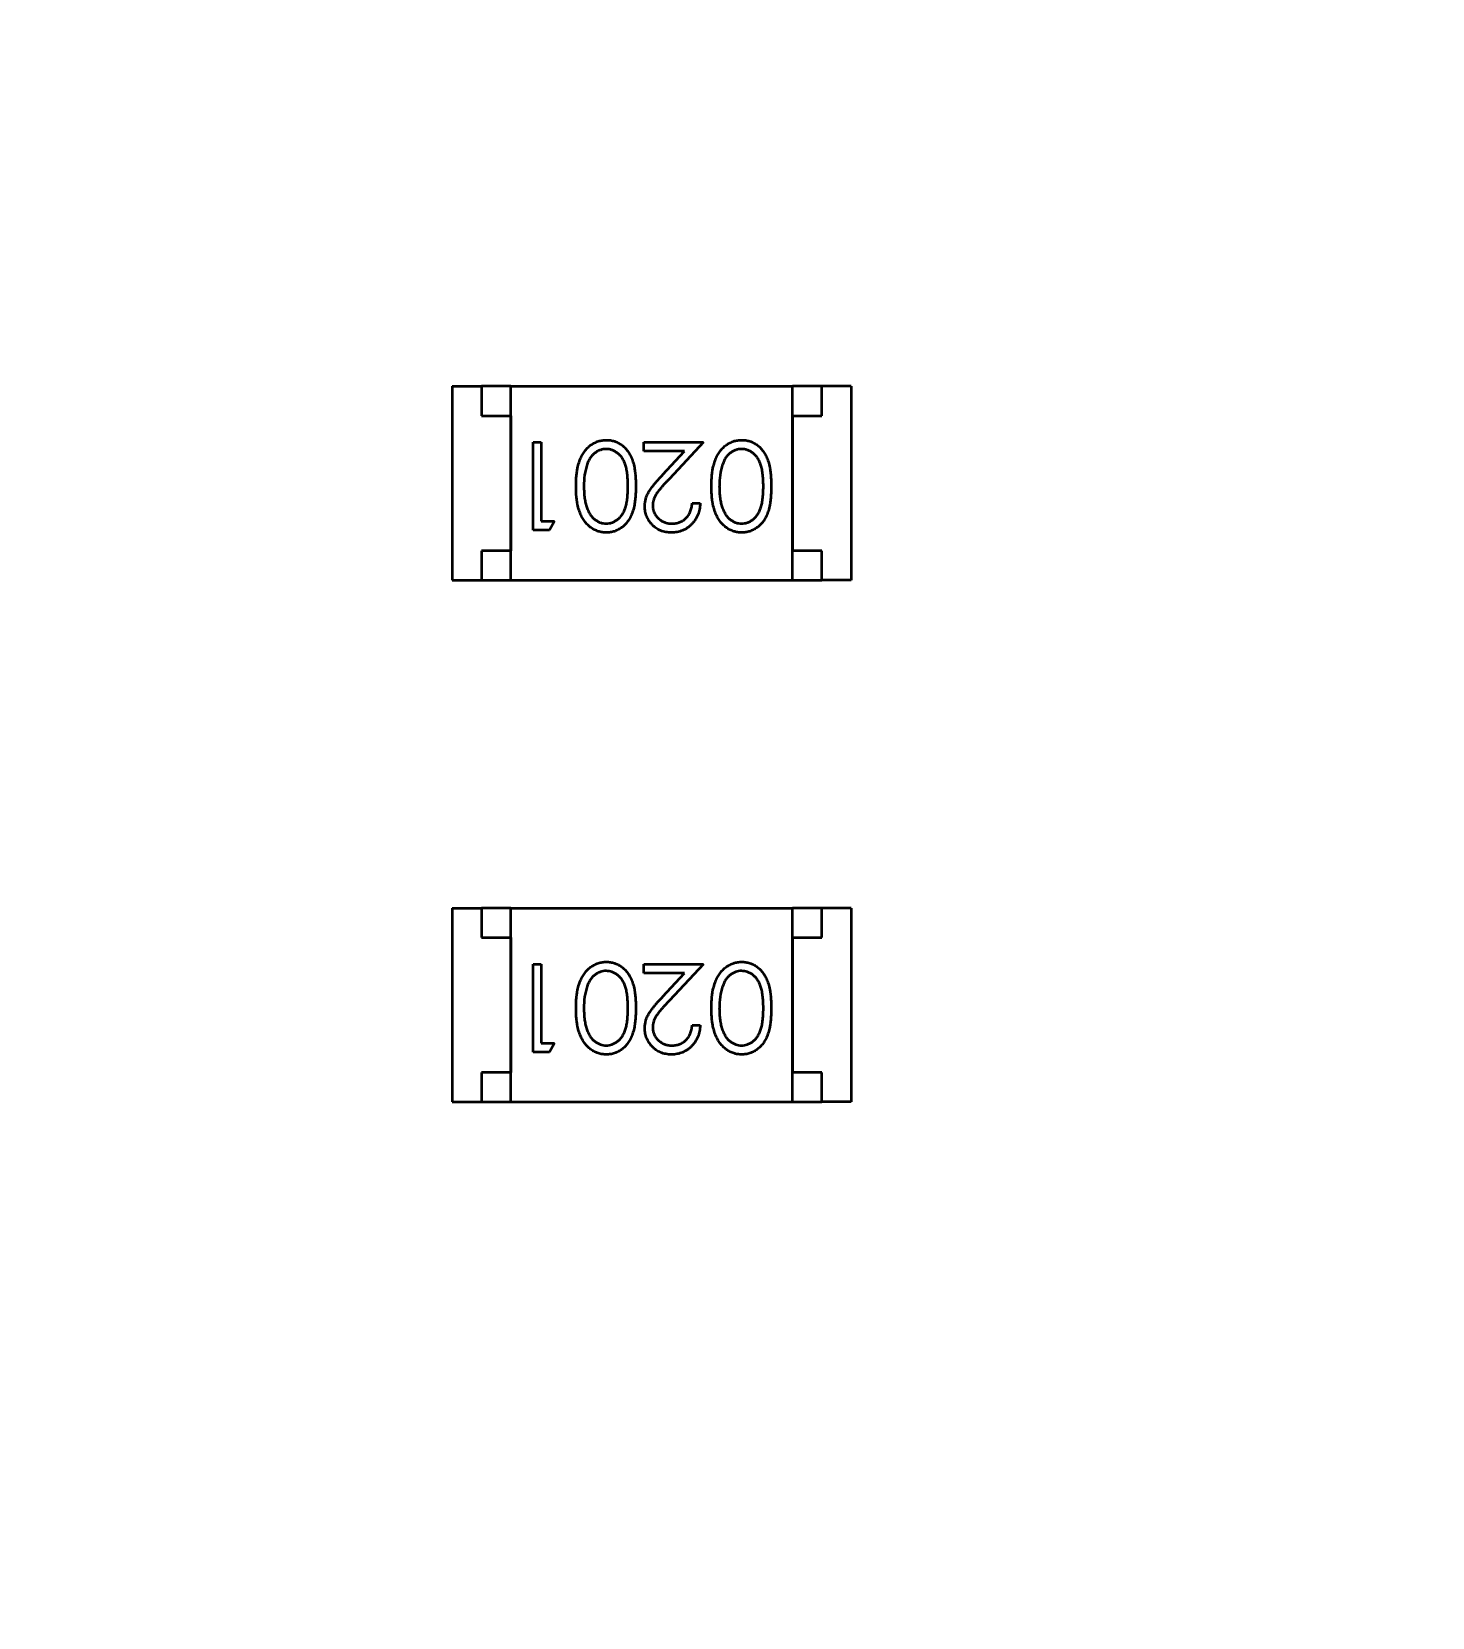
# Model space of a CAD drawing. Header units: millimetres. Extents: x 71 to 428, y 120 to 295.
# Drawn here: x 358.442 to 360.829, y 205.384 to 208.085 of the extents above; entities that cross this region are included whole.
import ezdxf

# ---------------------------------------------------------------- set-up
doc = ezdxf.new("R2010")
doc.units = ezdxf.units.MM
doc.header["$LTSCALE"] = 0.75
doc.layers.add('Visible', color=7, linetype='Continuous', lineweight=50)

msp = doc.modelspace()

# ---------------------------------------------------------------- linework, layer by layer
at = {"layer": 'Visible'}
for p, q in [((359.1589, 207.4809), (359.1589, 207.1509)), ((359.1589, 207.4809), (359.2089, 207.4809)), ((359.2589, 207.4809), (359.2089, 207.4809)), ((359.2089, 207.4809), (359.2089, 207.4309)), ((359.2589, 207.1509), (359.2589, 207.4809)), ((359.2589, 207.4809), (359.7389, 207.4809)), ((359.7889, 207.4809), (359.7389, 207.4809)), ((359.7389, 207.1509), (359.7389, 207.4809)), ((359.7889, 207.4309), (359.7889, 207.4809)), ((359.8389, 207.4809), (359.7889, 207.4809)), ((359.8389, 207.4809), (359.8389, 207.1509)), ((359.2089, 207.4309), (359.2589, 207.4309)), ((359.2589, 207.4309), (359.2589, 207.2009)), ((359.7389, 207.4309), (359.7889, 207.4309)), ((359.7389, 207.4309), (359.7389, 207.2009)), ((359.2971, 207.3856), (359.3105, 207.3856)), ((359.2971, 207.2356), (359.2971, 207.3856)), ((359.3105, 207.3856), (359.3105, 207.251)), ((359.4855, 207.3856), (359.5875, 207.3856)), ((359.4855, 207.3702), (359.4855, 207.3856)), ((359.5875, 207.3856), (359.5293, 207.3235)), ((359.5553, 207.3702), (359.4855, 207.3702)), ((359.5178, 207.3302), (359.5553, 207.3702)), ((359.5682, 207.2818), (359.5817, 207.2818)), ((359.3105, 207.251), (359.3336, 207.251)), ((359.3336, 207.251), (359.3248, 207.2356)), ((359.3248, 207.2356), (359.2971, 207.2356)), ((359.2089, 207.2009), (359.2089, 207.1509)), ((359.2589, 207.2009), (359.2089, 207.2009)), ((359.7889, 207.2009), (359.7389, 207.2009)), ((359.7889, 207.1509), (359.7889, 207.2009)), ((359.1589, 207.1509), (359.2089, 207.1509)), ((359.2089, 207.1509), (359.2589, 207.1509)), ((359.2589, 207.1509), (359.7389, 207.1509)), ((359.7389, 207.1509), (359.7889, 207.1509)), ((359.8389, 207.1509), (359.7889, 207.1509)), ((359.1589, 206.5919), (359.1589, 206.2619)), ((359.1589, 206.5919), (359.2089, 206.5919)), ((359.2589, 206.5919), (359.2089, 206.5919)), ((359.2089, 206.5919), (359.2089, 206.5419)), ((359.2589, 206.2619), (359.2589, 206.5919)), ((359.2589, 206.5919), (359.7389, 206.5919)), ((359.7889, 206.5919), (359.7389, 206.5919)), ((359.7389, 206.2619), (359.7389, 206.5919)), ((359.7889, 206.5419), (359.7889, 206.5919)), ((359.8389, 206.5919), (359.7889, 206.5919)), ((359.8389, 206.5919), (359.8389, 206.2619)), ((359.2089, 206.5419), (359.2589, 206.5419)), ((359.2589, 206.5419), (359.2589, 206.3119)), ((359.7389, 206.5419), (359.7889, 206.5419)), ((359.7389, 206.5419), (359.7389, 206.3119)), ((359.2971, 206.4966), (359.3105, 206.4966)), ((359.2971, 206.3466), (359.2971, 206.4966)), ((359.3105, 206.4966), (359.3105, 206.362)), ((359.4855, 206.4966), (359.5875, 206.4966)), ((359.4855, 206.4812), (359.4855, 206.4966)), ((359.5875, 206.4966), (359.5293, 206.4345)), ((359.5553, 206.4812), (359.4855, 206.4812)), ((359.5178, 206.4412), (359.5553, 206.4812)), ((359.5682, 206.3928), (359.5817, 206.3928)), ((359.3105, 206.362), (359.3336, 206.362)), ((359.3336, 206.362), (359.3248, 206.3466)), ((359.3248, 206.3466), (359.2971, 206.3466)), ((359.2089, 206.3119), (359.2089, 206.2619)), ((359.2589, 206.3119), (359.2089, 206.3119)), ((359.7889, 206.3119), (359.7389, 206.3119)), ((359.7889, 206.2619), (359.7889, 206.3119)), ((359.1589, 206.2619), (359.2089, 206.2619)), ((359.2089, 206.2619), (359.2589, 206.2619)), ((359.2589, 206.2619), (359.7389, 206.2619)), ((359.7389, 206.2619), (359.7889, 206.2619)), ((359.8389, 206.2619), (359.7889, 206.2619))]:
    msp.add_line(p, q, dxfattribs=at)
at = {"layer": 'Visible', "extrusion": (0, 0, -1)}
msp.add_circle((-354.8964, 204.496), 47.93, dxfattribs=at)
at = {"layer": 'Visible'}
for centre in [(359.4949, 207.3133), (359.7257, 207.3133), (359.4949, 206.4243), (359.7257, 206.4243)]:
    msp.add_arc(centre, 0.1113, 161.6443, 181.3671, dxfattribs=at)
for points, knots in [([(359.3702, 207.3107), (359.3702, 207.313), (359.3702, 207.3174), (359.3705, 207.324), (359.3711, 207.3301), (359.3718, 207.3359), (359.3727, 207.3414), (359.3739, 207.3465), (359.3752, 207.3512), (359.3768, 207.3556), (359.3786, 207.3597), (359.3806, 207.3635), (359.3826, 207.3671), (359.3849, 207.3704), (359.3873, 207.3734), (359.3899, 207.3762), (359.3926, 207.3787), (359.3955, 207.381), (359.3985, 207.3829), (359.4016, 207.3847), (359.4048, 207.3861), (359.4081, 207.3874), (359.4114, 207.3883), (359.4148, 207.3889), (359.4184, 207.3894), (359.4207, 207.3894), (359.4219, 207.3894)], [0, 0, 0, 0, 0.065063, 0.126773, 0.185516, 0.240765, 0.29298, 0.34225, 0.388919, 0.432776, 0.474628, 0.514775, 0.553606, 0.591426, 0.628028, 0.663804, 0.698984, 0.733591, 0.767628, 0.801208, 0.834264, 0.866981, 0.89972, 0.932702, 0.966176, 1, 1, 1, 1]), ([(359.4219, 207.3894), (359.4231, 207.3894), (359.4254, 207.3894), (359.4289, 207.389), (359.4323, 207.3883), (359.4355, 207.3874), (359.4387, 207.3863), (359.4418, 207.3848), (359.4448, 207.3831), (359.4478, 207.3812), (359.4505, 207.379), (359.4532, 207.3766), (359.4557, 207.3739), (359.458, 207.3709), (359.4602, 207.3677), (359.4622, 207.3642), (359.464, 207.3605), (359.4657, 207.3565), (359.4672, 207.3521), (359.4686, 207.3474), (359.4696, 207.3423), (359.4705, 207.3367), (359.4712, 207.3308), (359.4717, 207.3244), (359.472, 207.3177), (359.4721, 207.313), (359.4721, 207.3107)], [0, 0, 0, 0, 0.033787, 0.066622, 0.099285, 0.131361, 0.163585, 0.196104, 0.228902, 0.262158, 0.295991, 0.330218, 0.36506, 0.400951, 0.43762, 0.475708, 0.515381, 0.556414, 0.599765, 0.646424, 0.696431, 0.749782, 0.806573, 0.867436, 0.931887, 1, 1, 1, 1]), ([(359.6009, 207.3107), (359.601, 207.313), (359.601, 207.3174), (359.6013, 207.324), (359.6018, 207.3301), (359.6025, 207.3359), (359.6035, 207.3414), (359.6047, 207.3465), (359.606, 207.3512), (359.6076, 207.3556), (359.6094, 207.3597), (359.6113, 207.3635), (359.6134, 207.3671), (359.6156, 207.3704), (359.618, 207.3734), (359.6207, 207.3762), (359.6234, 207.3787), (359.6263, 207.381), (359.6293, 207.3829), (359.6324, 207.3847), (359.6356, 207.3861), (359.6388, 207.3874), (359.6422, 207.3883), (359.6456, 207.3889), (359.6491, 207.3894), (359.6515, 207.3894), (359.6527, 207.3894)], [0, 0, 0, 0, 0.065063, 0.126773, 0.185516, 0.240765, 0.29298, 0.34225, 0.388919, 0.432776, 0.474628, 0.514775, 0.553606, 0.591426, 0.628028, 0.663804, 0.698984, 0.733591, 0.767628, 0.801208, 0.834264, 0.866981, 0.89972, 0.932702, 0.966176, 1, 1, 1, 1]), ([(359.6527, 207.3894), (359.6539, 207.3894), (359.6562, 207.3894), (359.6597, 207.389), (359.663, 207.3883), (359.6663, 207.3874), (359.6695, 207.3863), (359.6726, 207.3848), (359.6756, 207.3831), (359.6785, 207.3812), (359.6813, 207.379), (359.684, 207.3766), (359.6864, 207.3739), (359.6887, 207.3709), (359.6909, 207.3677), (359.6929, 207.3642), (359.6948, 207.3605), (359.6965, 207.3565), (359.698, 207.3521), (359.6993, 207.3474), (359.7004, 207.3423), (359.7013, 207.3367), (359.702, 207.3308), (359.7025, 207.3244), (359.7028, 207.3177), (359.7028, 207.313), (359.7028, 207.3107)], [0, 0, 0, 0, 0.033787, 0.066622, 0.099285, 0.131361, 0.163585, 0.196104, 0.228902, 0.262158, 0.295991, 0.330218, 0.36506, 0.400951, 0.43762, 0.475708, 0.515381, 0.556414, 0.599765, 0.646424, 0.696431, 0.749782, 0.806573, 0.867436, 0.931887, 1, 1, 1, 1]), ([(359.4215, 207.3741), (359.4198, 207.374), (359.4165, 207.3739), (359.4116, 207.3725), (359.4069, 207.3705), (359.4033, 207.3682), (359.4004, 207.3659), (359.3984, 207.364), (359.3966, 207.3619), (359.3948, 207.3596), (359.3932, 207.3571), (359.3918, 207.3543), (359.3904, 207.3514), (359.3897, 207.3494), (359.3893, 207.3483)], [0, 0, 0, 0, 0.112813, 0.225394, 0.339595, 0.459675, 0.521735, 0.583926, 0.648174, 0.713881, 0.781004, 0.851451, 0.924051, 1, 1, 1, 1]), ([(359.4586, 207.3106), (359.4586, 207.3126), (359.4586, 207.3165), (359.4583, 207.3221), (359.458, 207.3274), (359.4575, 207.3323), (359.4569, 207.3368), (359.4561, 207.341), (359.4552, 207.3447), (359.4541, 207.3481), (359.4528, 207.3513), (359.4515, 207.3541), (359.45, 207.3569), (359.4484, 207.3594), (359.4466, 207.3617), (359.4447, 207.3638), (359.4427, 207.3658), (359.4398, 207.3681), (359.436, 207.3704), (359.4313, 207.3725), (359.4264, 207.3738), (359.4231, 207.374), (359.4215, 207.3741)], [0, 0, 0, 0, 0.072951, 0.141584, 0.205926, 0.265301, 0.320597, 0.371817, 0.41879, 0.461699, 0.502134, 0.540804, 0.578181, 0.614297, 0.649678, 0.684299, 0.718359, 0.752081, 0.817652, 0.879722, 0.939966, 1, 1, 1, 1]), ([(359.6522, 207.3741), (359.6506, 207.374), (359.6473, 207.3739), (359.6424, 207.3725), (359.6377, 207.3705), (359.634, 207.3682), (359.6312, 207.3659), (359.6292, 207.364), (359.6274, 207.3619), (359.6256, 207.3596), (359.624, 207.3571), (359.6225, 207.3543), (359.6212, 207.3514), (359.6205, 207.3494), (359.6201, 207.3483)], [0, 0, 0, 0, 0.112813, 0.225394, 0.339595, 0.459675, 0.521735, 0.583926, 0.648174, 0.713881, 0.781004, 0.851451, 0.924051, 1, 1, 1, 1]), ([(359.6894, 207.3106), (359.6894, 207.3126), (359.6894, 207.3165), (359.6891, 207.3221), (359.6888, 207.3274), (359.6883, 207.3323), (359.6876, 207.3368), (359.6869, 207.341), (359.6859, 207.3447), (359.6848, 207.3481), (359.6836, 207.3513), (359.6822, 207.3541), (359.6808, 207.3569), (359.6792, 207.3594), (359.6774, 207.3617), (359.6755, 207.3638), (359.6734, 207.3658), (359.6706, 207.3681), (359.6668, 207.3704), (359.6621, 207.3725), (359.6572, 207.3738), (359.6539, 207.374), (359.6522, 207.3741)], [0, 0, 0, 0, 0.072951, 0.141584, 0.205926, 0.265301, 0.320597, 0.371817, 0.41879, 0.461699, 0.502134, 0.540804, 0.578181, 0.614297, 0.649678, 0.684299, 0.718359, 0.752081, 0.817652, 0.879722, 0.939966, 1, 1, 1, 1]), ([(359.4875, 207.2763), (359.4875, 207.2784), (359.4877, 207.2826), (359.4889, 207.2887), (359.4908, 207.2946), (359.4931, 207.2993), (359.4955, 207.3031), (359.4976, 207.3063), (359.5, 207.3097), (359.5029, 207.3133), (359.5061, 207.3172), (359.5097, 207.3213), (359.5136, 207.3256), (359.5164, 207.3286), (359.5178, 207.3302)], [0, 0, 0, 0, 0.098702, 0.195672, 0.292422, 0.391343, 0.444462, 0.504229, 0.570352, 0.642546, 0.722288, 0.807921, 0.90047, 1, 1, 1, 1]), ([(359.5293, 207.3235), (359.5279, 207.322), (359.5252, 207.3192), (359.5213, 207.3151), (359.5178, 207.3112), (359.5148, 207.3077), (359.5121, 207.3044), (359.5098, 207.3015), (359.5079, 207.2988), (359.5058, 207.2957), (359.5039, 207.2918), (359.5021, 207.2872), (359.5011, 207.2824), (359.501, 207.2792), (359.5009, 207.2775)], [0, 0, 0, 0, 0.110803, 0.212829, 0.306101, 0.390647, 0.466924, 0.534481, 0.593587, 0.644557, 0.7362, 0.825024, 0.911986, 1, 1, 1, 1]), ([(359.4219, 207.2318), (359.4207, 207.2318), (359.4184, 207.2318), (359.4149, 207.2322), (359.4114, 207.2329), (359.4081, 207.2338), (359.4048, 207.235), (359.4017, 207.2364), (359.3986, 207.2381), (359.3956, 207.2401), (359.3927, 207.2424), (359.39, 207.2449), (359.3874, 207.2477), (359.385, 207.2507), (359.3828, 207.254), (359.3807, 207.2575), (359.3788, 207.2614), (359.3769, 207.2655), (359.3753, 207.2699), (359.3739, 207.2746), (359.3728, 207.2798), (359.3718, 207.2852), (359.3711, 207.2911), (359.3705, 207.2973), (359.3702, 207.3039), (359.3702, 207.3084), (359.3702, 207.3107)], [0, 0, 0, 0, 0.033788, 0.067194, 0.099862, 0.132567, 0.165151, 0.197913, 0.231319, 0.265083, 0.299255, 0.334399, 0.369943, 0.406284, 0.444064, 0.482998, 0.523354, 0.565537, 0.609613, 0.656391, 0.705885, 0.758325, 0.813832, 0.872795, 0.934722, 1, 1, 1, 1]), ([(359.3836, 207.3106), (359.3836, 207.3088), (359.3837, 207.3053), (359.3839, 207.3001), (359.3843, 207.2952), (359.3848, 207.2905), (359.3856, 207.2861), (359.3864, 207.2819), (359.3875, 207.2781), (359.3886, 207.2744), (359.3899, 207.271), (359.3914, 207.2678), (359.3929, 207.2648), (359.3946, 207.2621), (359.3964, 207.2596), (359.3984, 207.2574), (359.4004, 207.2554), (359.4033, 207.2531), (359.407, 207.2508), (359.4117, 207.2486), (359.4166, 207.2474), (359.4198, 207.2472), (359.4215, 207.2471)], [0, 0, 0, 0, 0.065681, 0.128486, 0.188175, 0.245106, 0.299448, 0.350823, 0.399942, 0.446672, 0.491255, 0.533376, 0.573853, 0.612526, 0.649597, 0.685532, 0.720106, 0.753838, 0.818925, 0.880493, 0.940311, 1, 1, 1, 1]), ([(359.4215, 207.2471), (359.4231, 207.2472), (359.4265, 207.2474), (359.4314, 207.2486), (359.4361, 207.2508), (359.4398, 207.2531), (359.4427, 207.2554), (359.4447, 207.2573), (359.4466, 207.2594), (359.4483, 207.2618), (359.45, 207.2643), (359.4515, 207.267), (359.4528, 207.2699), (359.454, 207.273), (359.4551, 207.2764), (359.456, 207.2802), (359.4569, 207.2843), (359.4575, 207.2888), (359.458, 207.2937), (359.4583, 207.299), (359.4586, 207.3047), (359.4586, 207.3086), (359.4586, 207.3106)], [0, 0, 0, 0, 0.060387, 0.120883, 0.182755, 0.247811, 0.281299, 0.315088, 0.349702, 0.384857, 0.420966, 0.458511, 0.497175, 0.537602, 0.580503, 0.627468, 0.678388, 0.733983, 0.793747, 0.857714, 0.926698, 1, 1, 1, 1]), ([(359.4721, 207.3107), (359.4721, 207.3083), (359.472, 207.3036), (359.4717, 207.2968), (359.4712, 207.2904), (359.4705, 207.2844), (359.4697, 207.2789), (359.4686, 207.2738), (359.4673, 207.2691), (359.4658, 207.2648), (359.4641, 207.2608), (359.4623, 207.2571), (359.4603, 207.2537), (359.4581, 207.2504), (359.4558, 207.2475), (359.4534, 207.2448), (359.4507, 207.2423), (359.4479, 207.2401), (359.4449, 207.2382), (359.4419, 207.2364), (359.4388, 207.235), (359.4356, 207.2338), (359.4323, 207.2329), (359.4289, 207.2322), (359.4254, 207.2318), (359.4231, 207.2318), (359.4219, 207.2318)], [0, 0, 0, 0, 0.068595, 0.133246, 0.194313, 0.251279, 0.304513, 0.354235, 0.400481, 0.443411, 0.484015, 0.523252, 0.561042, 0.5979, 0.633518, 0.668314, 0.702496, 0.736685, 0.770293, 0.803437, 0.835913, 0.86846, 0.900847, 0.933467, 0.966258, 1, 1, 1, 1]), ([(359.6527, 207.2318), (359.6515, 207.2318), (359.6491, 207.2318), (359.6456, 207.2322), (359.6422, 207.2329), (359.6389, 207.2338), (359.6356, 207.235), (359.6324, 207.2364), (359.6293, 207.2381), (359.6264, 207.2401), (359.6235, 207.2424), (359.6208, 207.2449), (359.6182, 207.2477), (359.6158, 207.2507), (359.6136, 207.254), (359.6114, 207.2575), (359.6095, 207.2614), (359.6077, 207.2655), (359.6061, 207.2699), (359.6047, 207.2746), (359.6035, 207.2798), (359.6026, 207.2852), (359.6018, 207.2911), (359.6013, 207.2973), (359.601, 207.3039), (359.601, 207.3084), (359.6009, 207.3107)], [0, 0, 0, 0, 0.033788, 0.067194, 0.099862, 0.132567, 0.165151, 0.197913, 0.231319, 0.265083, 0.299255, 0.334399, 0.369943, 0.406284, 0.444064, 0.482998, 0.523354, 0.565537, 0.609613, 0.656391, 0.705885, 0.758325, 0.813832, 0.872795, 0.934722, 1, 1, 1, 1]), ([(359.6144, 207.3106), (359.6144, 207.3088), (359.6145, 207.3053), (359.6146, 207.3001), (359.6151, 207.2952), (359.6156, 207.2905), (359.6163, 207.2861), (359.6171, 207.2819), (359.6182, 207.2781), (359.6194, 207.2744), (359.6207, 207.271), (359.6221, 207.2678), (359.6237, 207.2648), (359.6254, 207.2621), (359.6272, 207.2596), (359.6291, 207.2574), (359.6312, 207.2554), (359.6341, 207.2531), (359.6378, 207.2508), (359.6425, 207.2486), (359.6473, 207.2474), (359.6506, 207.2472), (359.6522, 207.2471)], [0, 0, 0, 0, 0.065681, 0.128486, 0.188175, 0.245106, 0.299448, 0.350823, 0.399942, 0.446672, 0.491255, 0.533376, 0.573853, 0.612526, 0.649597, 0.685532, 0.720106, 0.753838, 0.818925, 0.880493, 0.940311, 1, 1, 1, 1]), ([(359.6522, 207.2471), (359.6539, 207.2472), (359.6572, 207.2474), (359.6621, 207.2486), (359.6668, 207.2508), (359.6706, 207.2531), (359.6734, 207.2554), (359.6755, 207.2573), (359.6773, 207.2594), (359.6791, 207.2618), (359.6807, 207.2643), (359.6822, 207.267), (359.6836, 207.2699), (359.6848, 207.273), (359.6859, 207.2764), (359.6868, 207.2802), (359.6877, 207.2843), (359.6882, 207.2888), (359.6888, 207.2937), (359.6891, 207.299), (359.6894, 207.3047), (359.6894, 207.3086), (359.6894, 207.3106)], [0, 0, 0, 0, 0.060387, 0.120883, 0.182755, 0.247811, 0.281299, 0.315088, 0.349702, 0.384857, 0.420966, 0.458511, 0.497175, 0.537602, 0.580503, 0.627468, 0.678388, 0.733983, 0.793747, 0.857714, 0.926698, 1, 1, 1, 1]), ([(359.7028, 207.3107), (359.7028, 207.3083), (359.7028, 207.3036), (359.7025, 207.2968), (359.702, 207.2904), (359.7013, 207.2844), (359.7005, 207.2789), (359.6993, 207.2738), (359.6981, 207.2691), (359.6966, 207.2648), (359.6949, 207.2608), (359.6931, 207.2571), (359.6911, 207.2537), (359.6889, 207.2504), (359.6866, 207.2475), (359.6841, 207.2448), (359.6814, 207.2423), (359.6786, 207.2401), (359.6757, 207.2382), (359.6727, 207.2364), (359.6695, 207.235), (359.6663, 207.2338), (359.663, 207.2329), (359.6597, 207.2322), (359.6562, 207.2318), (359.6539, 207.2318), (359.6527, 207.2318)], [0, 0, 0, 0, 0.068595, 0.133246, 0.194313, 0.251279, 0.304513, 0.354235, 0.400481, 0.443411, 0.484015, 0.523252, 0.561042, 0.5979, 0.633518, 0.668314, 0.702496, 0.736685, 0.770293, 0.803437, 0.835913, 0.86846, 0.900847, 0.933467, 0.966258, 1, 1, 1, 1]), ([(359.5328, 207.2318), (359.5311, 207.2318), (359.5279, 207.2319), (359.5232, 207.2325), (359.5187, 207.2335), (359.5144, 207.235), (359.5104, 207.2369), (359.5067, 207.2392), (359.5032, 207.2419), (359.5, 207.245), (359.497, 207.2483), (359.4945, 207.2519), (359.4923, 207.2556), (359.4905, 207.2595), (359.4892, 207.2635), (359.4882, 207.2676), (359.4876, 207.2719), (359.4875, 207.2749), (359.4875, 207.2763)], [0, 0, 0, 0, 0.069475, 0.136517, 0.200789, 0.26383, 0.325735, 0.387291, 0.449509, 0.512968, 0.576275, 0.63758, 0.697903, 0.757172, 0.816599, 0.876653, 0.93729, 1, 1, 1, 1]), ([(359.5009, 207.2775), (359.501, 207.2765), (359.501, 207.2745), (359.5015, 207.2715), (359.5022, 207.2687), (359.5032, 207.2659), (359.5046, 207.2633), (359.5062, 207.2608), (359.5081, 207.2584), (359.5103, 207.2561), (359.5127, 207.254), (359.5153, 207.2521), (359.518, 207.2506), (359.5208, 207.2493), (359.5238, 207.2483), (359.5269, 207.2477), (359.5301, 207.2472), (359.5323, 207.2472), (359.5335, 207.2471)], [0, 0, 0, 0, 0.061965, 0.122122, 0.180988, 0.239933, 0.299906, 0.359989, 0.421776, 0.486576, 0.551535, 0.615018, 0.677259, 0.73973, 0.80305, 0.866495, 0.931973, 1, 1, 1, 1]), ([(359.5817, 207.2818), (359.5816, 207.28), (359.5814, 207.2765), (359.5806, 207.2713), (359.5795, 207.2665), (359.5778, 207.2618), (359.5758, 207.2574), (359.5734, 207.2533), (359.5705, 207.2494), (359.5672, 207.2458), (359.5637, 207.2425), (359.5599, 207.2396), (359.5558, 207.2372), (359.5516, 207.2352), (359.5472, 207.2337), (359.5426, 207.2325), (359.5377, 207.2319), (359.5345, 207.2318), (359.5328, 207.2318)], [0, 0, 0, 0, 0.068791, 0.135103, 0.198979, 0.261904, 0.323495, 0.385195, 0.446969, 0.509765, 0.572251, 0.633405, 0.693251, 0.752583, 0.812579, 0.873275, 0.93555, 1, 1, 1, 1]), ([(359.5335, 207.2471), (359.5346, 207.2472), (359.5369, 207.2472), (359.5403, 207.2476), (359.5436, 207.2484), (359.5466, 207.2494), (359.5496, 207.2506), (359.5523, 207.2522), (359.555, 207.2541), (359.5574, 207.2562), (359.5597, 207.2586), (359.5617, 207.2612), (359.5634, 207.2641), (359.5649, 207.2672), (359.5662, 207.2705), (359.5671, 207.274), (359.5679, 207.2778), (359.5681, 207.2804), (359.5682, 207.2818)], [0, 0, 0, 0, 0.064439, 0.126547, 0.186887, 0.245878, 0.304041, 0.362191, 0.420976, 0.48066, 0.5406, 0.600689, 0.661936, 0.724443, 0.789038, 0.856314, 0.926352, 1, 1, 1, 1]), ([(359.3702, 206.4217), (359.3702, 206.424), (359.3702, 206.4284), (359.3705, 206.435), (359.3711, 206.4411), (359.3718, 206.447), (359.3727, 206.4524), (359.3739, 206.4575), (359.3752, 206.4622), (359.3768, 206.4666), (359.3786, 206.4707), (359.3806, 206.4745), (359.3826, 206.4781), (359.3849, 206.4814), (359.3873, 206.4844), (359.3899, 206.4872), (359.3926, 206.4897), (359.3955, 206.492), (359.3985, 206.494), (359.4016, 206.4957), (359.4048, 206.4971), (359.4081, 206.4984), (359.4114, 206.4993), (359.4148, 206.4999), (359.4184, 206.5004), (359.4207, 206.5004), (359.4219, 206.5005)], [0, 0, 0, 0, 0.065063, 0.126773, 0.185516, 0.240765, 0.29298, 0.34225, 0.388919, 0.432776, 0.474628, 0.514775, 0.553606, 0.591426, 0.628028, 0.663804, 0.698984, 0.733591, 0.767628, 0.801208, 0.834264, 0.866981, 0.89972, 0.932702, 0.966176, 1, 1, 1, 1]), ([(359.4215, 206.4851), (359.4198, 206.485), (359.4165, 206.4849), (359.4116, 206.4835), (359.4069, 206.4815), (359.4033, 206.4792), (359.4004, 206.477), (359.3984, 206.475), (359.3966, 206.4729), (359.3948, 206.4706), (359.3932, 206.4681), (359.3918, 206.4653), (359.3904, 206.4624), (359.3897, 206.4604), (359.3893, 206.4593)], [0, 0, 0, 0, 0.112813, 0.225394, 0.339595, 0.459675, 0.521735, 0.583926, 0.648174, 0.713881, 0.781004, 0.851451, 0.924051, 1, 1, 1, 1]), ([(359.4586, 206.4216), (359.4586, 206.4236), (359.4586, 206.4275), (359.4583, 206.4331), (359.458, 206.4384), (359.4575, 206.4433), (359.4569, 206.4478), (359.4561, 206.452), (359.4552, 206.4557), (359.4541, 206.4591), (359.4528, 206.4623), (359.4515, 206.4652), (359.45, 206.4679), (359.4484, 206.4704), (359.4466, 206.4727), (359.4447, 206.4748), (359.4427, 206.4768), (359.4398, 206.4791), (359.436, 206.4814), (359.4313, 206.4835), (359.4264, 206.4848), (359.4231, 206.485), (359.4215, 206.4851)], [0, 0, 0, 0, 0.072951, 0.141584, 0.205926, 0.265301, 0.320597, 0.371817, 0.41879, 0.461699, 0.502134, 0.540804, 0.578181, 0.614297, 0.649678, 0.684299, 0.718359, 0.752081, 0.817652, 0.879722, 0.939966, 1, 1, 1, 1]), ([(359.4219, 206.5005), (359.4231, 206.5004), (359.4254, 206.5004), (359.4289, 206.5), (359.4323, 206.4993), (359.4355, 206.4984), (359.4387, 206.4973), (359.4418, 206.4958), (359.4448, 206.4941), (359.4478, 206.4922), (359.4505, 206.49), (359.4532, 206.4876), (359.4557, 206.4849), (359.458, 206.4819), (359.4602, 206.4787), (359.4622, 206.4752), (359.464, 206.4715), (359.4657, 206.4675), (359.4672, 206.4632), (359.4686, 206.4584), (359.4696, 206.4533), (359.4705, 206.4478), (359.4712, 206.4418), (359.4717, 206.4355), (359.472, 206.4287), (359.4721, 206.424), (359.4721, 206.4217)], [0, 0, 0, 0, 0.033787, 0.066622, 0.099285, 0.131361, 0.163585, 0.196104, 0.228902, 0.262158, 0.295991, 0.330218, 0.36506, 0.400951, 0.43762, 0.475708, 0.515381, 0.556414, 0.599765, 0.646424, 0.696431, 0.749782, 0.806573, 0.867436, 0.931887, 1, 1, 1, 1]), ([(359.6009, 206.4217), (359.601, 206.424), (359.601, 206.4284), (359.6013, 206.435), (359.6018, 206.4411), (359.6025, 206.447), (359.6035, 206.4524), (359.6047, 206.4575), (359.606, 206.4622), (359.6076, 206.4666), (359.6094, 206.4707), (359.6113, 206.4745), (359.6134, 206.4781), (359.6156, 206.4814), (359.618, 206.4844), (359.6207, 206.4872), (359.6234, 206.4897), (359.6263, 206.492), (359.6293, 206.494), (359.6324, 206.4957), (359.6356, 206.4971), (359.6388, 206.4984), (359.6422, 206.4993), (359.6456, 206.4999), (359.6491, 206.5004), (359.6515, 206.5004), (359.6527, 206.5005)], [0, 0, 0, 0, 0.065063, 0.126773, 0.185516, 0.240765, 0.29298, 0.34225, 0.388919, 0.432776, 0.474628, 0.514775, 0.553606, 0.591426, 0.628028, 0.663804, 0.698984, 0.733591, 0.767628, 0.801208, 0.834264, 0.866981, 0.89972, 0.932702, 0.966176, 1, 1, 1, 1]), ([(359.6522, 206.4851), (359.6506, 206.485), (359.6473, 206.4849), (359.6424, 206.4835), (359.6377, 206.4815), (359.634, 206.4792), (359.6312, 206.477), (359.6292, 206.475), (359.6274, 206.4729), (359.6256, 206.4706), (359.624, 206.4681), (359.6225, 206.4653), (359.6212, 206.4624), (359.6205, 206.4604), (359.6201, 206.4593)], [0, 0, 0, 0, 0.112813, 0.225394, 0.339595, 0.459675, 0.521735, 0.583926, 0.648174, 0.713881, 0.781004, 0.851451, 0.924051, 1, 1, 1, 1]), ([(359.6894, 206.4216), (359.6894, 206.4236), (359.6894, 206.4275), (359.6891, 206.4331), (359.6888, 206.4384), (359.6883, 206.4433), (359.6876, 206.4478), (359.6869, 206.452), (359.6859, 206.4557), (359.6848, 206.4591), (359.6836, 206.4623), (359.6822, 206.4652), (359.6808, 206.4679), (359.6792, 206.4704), (359.6774, 206.4727), (359.6755, 206.4748), (359.6734, 206.4768), (359.6706, 206.4791), (359.6668, 206.4814), (359.6621, 206.4835), (359.6572, 206.4848), (359.6539, 206.485), (359.6522, 206.4851)], [0, 0, 0, 0, 0.072951, 0.141584, 0.205926, 0.265301, 0.320597, 0.371817, 0.41879, 0.461699, 0.502134, 0.540804, 0.578181, 0.614297, 0.649678, 0.684299, 0.718359, 0.752081, 0.817652, 0.879722, 0.939966, 1, 1, 1, 1]), ([(359.6527, 206.5005), (359.6539, 206.5004), (359.6562, 206.5004), (359.6597, 206.5), (359.663, 206.4993), (359.6663, 206.4984), (359.6695, 206.4973), (359.6726, 206.4958), (359.6756, 206.4941), (359.6785, 206.4922), (359.6813, 206.49), (359.684, 206.4876), (359.6864, 206.4849), (359.6887, 206.4819), (359.6909, 206.4787), (359.6929, 206.4752), (359.6948, 206.4715), (359.6965, 206.4675), (359.698, 206.4632), (359.6993, 206.4584), (359.7004, 206.4533), (359.7013, 206.4478), (359.702, 206.4418), (359.7025, 206.4355), (359.7028, 206.4287), (359.7028, 206.424), (359.7028, 206.4217)], [0, 0, 0, 0, 0.033787, 0.066622, 0.099285, 0.131361, 0.163585, 0.196104, 0.228902, 0.262158, 0.295991, 0.330218, 0.36506, 0.400951, 0.43762, 0.475708, 0.515381, 0.556414, 0.599765, 0.646424, 0.696431, 0.749782, 0.806573, 0.867436, 0.931887, 1, 1, 1, 1]), ([(359.4875, 206.3874), (359.4875, 206.3894), (359.4877, 206.3936), (359.4889, 206.3997), (359.4908, 206.4056), (359.4931, 206.4103), (359.4955, 206.4141), (359.4976, 206.4173), (359.5, 206.4207), (359.5029, 206.4243), (359.5061, 206.4282), (359.5097, 206.4323), (359.5136, 206.4367), (359.5164, 206.4396), (359.5178, 206.4412)], [0, 0, 0, 0, 0.098702, 0.195672, 0.292422, 0.391343, 0.444462, 0.504229, 0.570352, 0.642546, 0.722288, 0.807921, 0.90047, 1, 1, 1, 1]), ([(359.5293, 206.4345), (359.5279, 206.433), (359.5252, 206.4302), (359.5213, 206.4261), (359.5178, 206.4222), (359.5148, 206.4187), (359.5121, 206.4154), (359.5098, 206.4125), (359.5079, 206.4098), (359.5058, 206.4067), (359.5039, 206.4029), (359.5021, 206.3982), (359.5011, 206.3934), (359.501, 206.3902), (359.5009, 206.3886)], [0, 0, 0, 0, 0.110803, 0.212829, 0.306101, 0.390647, 0.466924, 0.534481, 0.593587, 0.644557, 0.7362, 0.825024, 0.911986, 1, 1, 1, 1]), ([(359.4219, 206.3428), (359.4207, 206.3428), (359.4184, 206.3428), (359.4149, 206.3432), (359.4114, 206.3439), (359.4081, 206.3448), (359.4048, 206.346), (359.4017, 206.3475), (359.3986, 206.3492), (359.3956, 206.3511), (359.3927, 206.3534), (359.39, 206.3559), (359.3874, 206.3587), (359.385, 206.3617), (359.3828, 206.365), (359.3807, 206.3686), (359.3788, 206.3724), (359.3769, 206.3765), (359.3753, 206.3809), (359.3739, 206.3857), (359.3728, 206.3908), (359.3718, 206.3963), (359.3711, 206.4021), (359.3705, 206.4083), (359.3702, 206.4149), (359.3702, 206.4194), (359.3702, 206.4217)], [0, 0, 0, 0, 0.033788, 0.067194, 0.099862, 0.132567, 0.165151, 0.197913, 0.231319, 0.265083, 0.299255, 0.334399, 0.369943, 0.406284, 0.444064, 0.482998, 0.523354, 0.565537, 0.609613, 0.656391, 0.705885, 0.758325, 0.813832, 0.872795, 0.934722, 1, 1, 1, 1]), ([(359.3836, 206.4216), (359.3836, 206.4198), (359.3837, 206.4163), (359.3839, 206.4111), (359.3843, 206.4062), (359.3848, 206.4015), (359.3856, 206.3971), (359.3864, 206.393), (359.3875, 206.3891), (359.3886, 206.3854), (359.3899, 206.382), (359.3914, 206.3788), (359.3929, 206.3758), (359.3946, 206.3731), (359.3964, 206.3706), (359.3984, 206.3684), (359.4004, 206.3664), (359.4033, 206.3641), (359.407, 206.3618), (359.4117, 206.3596), (359.4166, 206.3584), (359.4198, 206.3582), (359.4215, 206.3581)], [0, 0, 0, 0, 0.065681, 0.128486, 0.188175, 0.245106, 0.299448, 0.350823, 0.399942, 0.446672, 0.491255, 0.533376, 0.573853, 0.612526, 0.649597, 0.685532, 0.720106, 0.753838, 0.818925, 0.880493, 0.940311, 1, 1, 1, 1]), ([(359.4215, 206.3581), (359.4231, 206.3582), (359.4265, 206.3584), (359.4314, 206.3596), (359.4361, 206.3618), (359.4398, 206.3641), (359.4427, 206.3664), (359.4447, 206.3683), (359.4466, 206.3704), (359.4483, 206.3728), (359.45, 206.3753), (359.4515, 206.378), (359.4528, 206.3809), (359.454, 206.384), (359.4551, 206.3874), (359.456, 206.3912), (359.4569, 206.3953), (359.4575, 206.3998), (359.458, 206.4047), (359.4583, 206.41), (359.4586, 206.4157), (359.4586, 206.4196), (359.4586, 206.4216)], [0, 0, 0, 0, 0.060387, 0.120883, 0.182755, 0.247811, 0.281299, 0.315088, 0.349702, 0.384857, 0.420966, 0.458511, 0.497175, 0.537602, 0.580503, 0.627468, 0.678388, 0.733983, 0.793747, 0.857714, 0.926698, 1, 1, 1, 1]), ([(359.4721, 206.4217), (359.4721, 206.4193), (359.472, 206.4146), (359.4717, 206.4078), (359.4712, 206.4014), (359.4705, 206.3954), (359.4697, 206.3899), (359.4686, 206.3848), (359.4673, 206.3801), (359.4658, 206.3758), (359.4641, 206.3718), (359.4623, 206.3681), (359.4603, 206.3647), (359.4581, 206.3615), (359.4558, 206.3585), (359.4534, 206.3558), (359.4507, 206.3533), (359.4479, 206.3511), (359.4449, 206.3492), (359.4419, 206.3474), (359.4388, 206.346), (359.4356, 206.3448), (359.4323, 206.3439), (359.4289, 206.3432), (359.4254, 206.3428), (359.4231, 206.3428), (359.4219, 206.3428)], [0, 0, 0, 0, 0.068595, 0.133246, 0.194313, 0.251279, 0.304513, 0.354235, 0.400481, 0.443411, 0.484015, 0.523252, 0.561042, 0.5979, 0.633518, 0.668314, 0.702496, 0.736685, 0.770293, 0.803437, 0.835913, 0.86846, 0.900847, 0.933467, 0.966258, 1, 1, 1, 1]), ([(359.6527, 206.3428), (359.6515, 206.3428), (359.6491, 206.3428), (359.6456, 206.3432), (359.6422, 206.3439), (359.6389, 206.3448), (359.6356, 206.346), (359.6324, 206.3475), (359.6293, 206.3492), (359.6264, 206.3511), (359.6235, 206.3534), (359.6208, 206.3559), (359.6182, 206.3587), (359.6158, 206.3617), (359.6136, 206.365), (359.6114, 206.3686), (359.6095, 206.3724), (359.6077, 206.3765), (359.6061, 206.3809), (359.6047, 206.3857), (359.6035, 206.3908), (359.6026, 206.3963), (359.6018, 206.4021), (359.6013, 206.4083), (359.601, 206.4149), (359.601, 206.4194), (359.6009, 206.4217)], [0, 0, 0, 0, 0.033788, 0.067194, 0.099862, 0.132567, 0.165151, 0.197913, 0.231319, 0.265083, 0.299255, 0.334399, 0.369943, 0.406284, 0.444064, 0.482998, 0.523354, 0.565537, 0.609613, 0.656391, 0.705885, 0.758325, 0.813832, 0.872795, 0.934722, 1, 1, 1, 1]), ([(359.6144, 206.4216), (359.6144, 206.4198), (359.6145, 206.4163), (359.6146, 206.4111), (359.6151, 206.4062), (359.6156, 206.4015), (359.6163, 206.3971), (359.6171, 206.393), (359.6182, 206.3891), (359.6194, 206.3854), (359.6207, 206.382), (359.6221, 206.3788), (359.6237, 206.3758), (359.6254, 206.3731), (359.6272, 206.3706), (359.6291, 206.3684), (359.6312, 206.3664), (359.6341, 206.3641), (359.6378, 206.3618), (359.6425, 206.3596), (359.6473, 206.3584), (359.6506, 206.3582), (359.6522, 206.3581)], [0, 0, 0, 0, 0.065681, 0.128486, 0.188175, 0.245106, 0.299448, 0.350823, 0.399942, 0.446672, 0.491255, 0.533376, 0.573853, 0.612526, 0.649597, 0.685532, 0.720106, 0.753838, 0.818925, 0.880493, 0.940311, 1, 1, 1, 1]), ([(359.6522, 206.3581), (359.6539, 206.3582), (359.6572, 206.3584), (359.6621, 206.3596), (359.6668, 206.3618), (359.6706, 206.3641), (359.6734, 206.3664), (359.6755, 206.3683), (359.6773, 206.3704), (359.6791, 206.3728), (359.6807, 206.3753), (359.6822, 206.378), (359.6836, 206.3809), (359.6848, 206.384), (359.6859, 206.3874), (359.6868, 206.3912), (359.6877, 206.3953), (359.6882, 206.3998), (359.6888, 206.4047), (359.6891, 206.41), (359.6894, 206.4157), (359.6894, 206.4196), (359.6894, 206.4216)], [0, 0, 0, 0, 0.060387, 0.120883, 0.182755, 0.247811, 0.281299, 0.315088, 0.349702, 0.384857, 0.420966, 0.458511, 0.497175, 0.537602, 0.580503, 0.627468, 0.678388, 0.733983, 0.793747, 0.857714, 0.926698, 1, 1, 1, 1]), ([(359.7028, 206.4217), (359.7028, 206.4193), (359.7028, 206.4146), (359.7025, 206.4078), (359.702, 206.4014), (359.7013, 206.3954), (359.7005, 206.3899), (359.6993, 206.3848), (359.6981, 206.3801), (359.6966, 206.3758), (359.6949, 206.3718), (359.6931, 206.3681), (359.6911, 206.3647), (359.6889, 206.3615), (359.6866, 206.3585), (359.6841, 206.3558), (359.6814, 206.3533), (359.6786, 206.3511), (359.6757, 206.3492), (359.6727, 206.3474), (359.6695, 206.346), (359.6663, 206.3448), (359.663, 206.3439), (359.6597, 206.3432), (359.6562, 206.3428), (359.6539, 206.3428), (359.6527, 206.3428)], [0, 0, 0, 0, 0.068595, 0.133246, 0.194313, 0.251279, 0.304513, 0.354235, 0.400481, 0.443411, 0.484015, 0.523252, 0.561042, 0.5979, 0.633518, 0.668314, 0.702496, 0.736685, 0.770293, 0.803437, 0.835913, 0.86846, 0.900847, 0.933467, 0.966258, 1, 1, 1, 1]), ([(359.5328, 206.3428), (359.5311, 206.3428), (359.5279, 206.3429), (359.5232, 206.3435), (359.5187, 206.3445), (359.5144, 206.346), (359.5104, 206.3479), (359.5067, 206.3502), (359.5032, 206.3529), (359.5, 206.356), (359.497, 206.3594), (359.4945, 206.3629), (359.4923, 206.3666), (359.4905, 206.3705), (359.4892, 206.3745), (359.4882, 206.3786), (359.4876, 206.3829), (359.4875, 206.3859), (359.4875, 206.3874)], [0, 0, 0, 0, 0.069475, 0.136517, 0.200789, 0.26383, 0.325735, 0.387291, 0.449509, 0.512968, 0.576275, 0.63758, 0.697903, 0.757172, 0.816599, 0.876653, 0.93729, 1, 1, 1, 1]), ([(359.5009, 206.3886), (359.501, 206.3875), (359.501, 206.3855), (359.5015, 206.3826), (359.5022, 206.3797), (359.5032, 206.3769), (359.5046, 206.3743), (359.5062, 206.3718), (359.5081, 206.3694), (359.5103, 206.3671), (359.5127, 206.365), (359.5153, 206.3632), (359.518, 206.3616), (359.5208, 206.3603), (359.5238, 206.3594), (359.5269, 206.3587), (359.5301, 206.3582), (359.5323, 206.3582), (359.5335, 206.3581)], [0, 0, 0, 0, 0.061965, 0.122122, 0.180988, 0.239933, 0.299906, 0.359989, 0.421776, 0.486576, 0.551535, 0.615018, 0.677259, 0.73973, 0.80305, 0.866495, 0.931973, 1, 1, 1, 1]), ([(359.5817, 206.3928), (359.5816, 206.391), (359.5814, 206.3875), (359.5806, 206.3824), (359.5795, 206.3775), (359.5778, 206.3728), (359.5758, 206.3684), (359.5734, 206.3643), (359.5705, 206.3604), (359.5672, 206.3568), (359.5637, 206.3535), (359.5599, 206.3506), (359.5558, 206.3482), (359.5516, 206.3462), (359.5472, 206.3447), (359.5426, 206.3435), (359.5377, 206.3429), (359.5345, 206.3428), (359.5328, 206.3428)], [0, 0, 0, 0, 0.068791, 0.135103, 0.198979, 0.261904, 0.323495, 0.385195, 0.446969, 0.509765, 0.572251, 0.633405, 0.693251, 0.752583, 0.812579, 0.873275, 0.93555, 1, 1, 1, 1]), ([(359.5335, 206.3581), (359.5346, 206.3582), (359.5369, 206.3582), (359.5403, 206.3587), (359.5436, 206.3594), (359.5466, 206.3604), (359.5496, 206.3616), (359.5523, 206.3632), (359.555, 206.3651), (359.5574, 206.3672), (359.5597, 206.3696), (359.5617, 206.3722), (359.5634, 206.3751), (359.5649, 206.3782), (359.5662, 206.3815), (359.5671, 206.385), (359.5679, 206.3888), (359.5681, 206.3914), (359.5682, 206.3928)], [0, 0, 0, 0, 0.064439, 0.126547, 0.186887, 0.245878, 0.304041, 0.362191, 0.420976, 0.48066, 0.5406, 0.600689, 0.661936, 0.724443, 0.789038, 0.856314, 0.926352, 1, 1, 1, 1])]:
    msp.add_open_spline(points, degree=3, knots=knots, dxfattribs=at)

doc.saveas('drawing.dxf')
